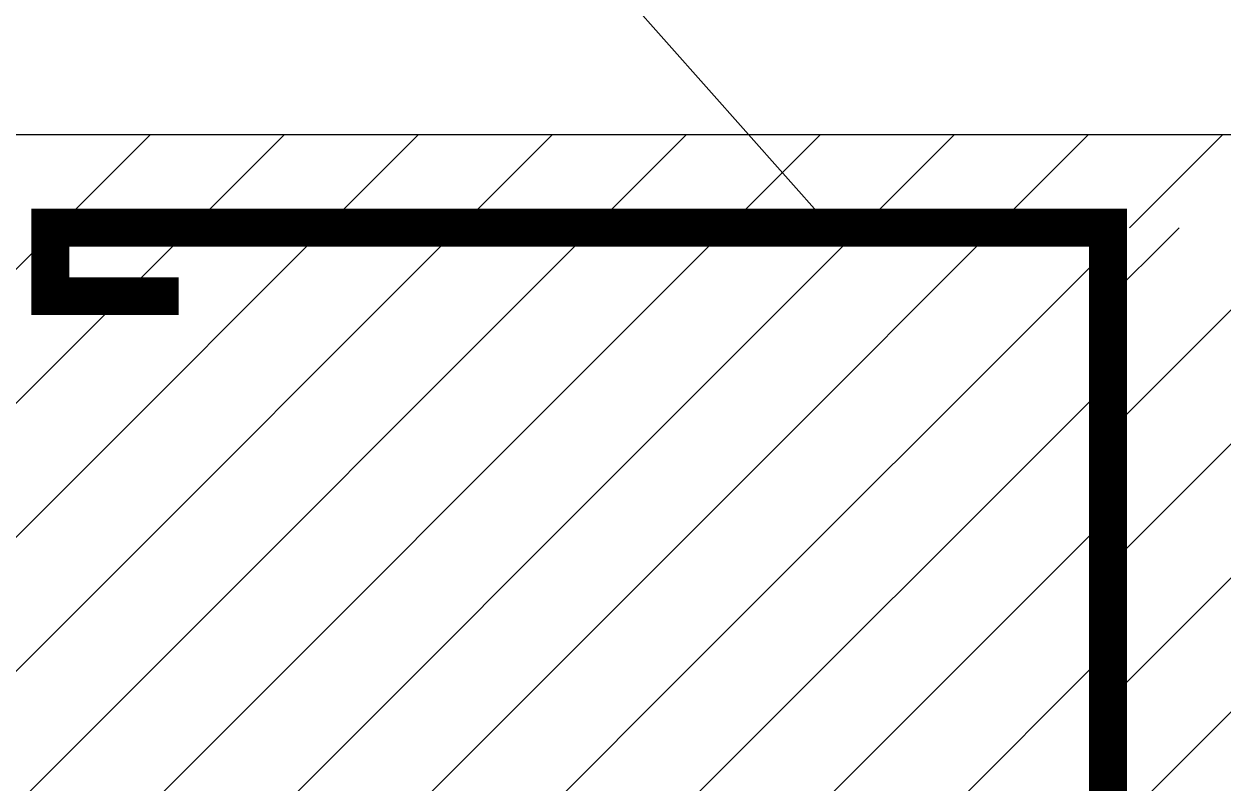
# Model space of a CAD drawing. Extents: x 2303022 to 2899168, y 17226141 to 18257813.
# Drawn here: x 2601536 to 2604211, y 18068276 to 18069968 of the extents above; entities that cross this region are included whole.
import ezdxf

# ---------------------------------------------------------------- set-up
doc = ezdxf.new("R2010")
doc.units = 0
doc.header["$LTSCALE"] = 1000
doc.header["$MEASUREMENT"] = 0

# ---------------------------------------------------------------- blocks, each defined once
blk = doc.blocks.new('Z333')
h = blk.add_hatch()
h.set_pattern_fill('ANSI31', color=256, scale=1000, style=0)
h.set_pattern_definition([(45, (-42632.29, 709125.17), (-88.38835, 88.38835), [])])
h.paths.add_polyline_path([(-238520.2, 652559.1), (-237800.7, 652561.6), (-237800.7, 653635.7), (-238520.2, 653635.7)])
for p, q in [((-240374.7, 655323.3), (-238884.1, 653645)), ((-240973.9, 652558.5), (-239773.9, 653758.5)), ((-240797.1, 652558.5), (-239597.1, 653758.5)), ((-240620.3, 652558.5), (-239420.3, 653758.5)), ((-240443.5, 652558.5), (-239243.5, 653758.5)), ((-240266.7, 652558.5), (-239066.7, 653758.5)), ((-239066.3, 653228.6), (-238536.4, 653758.5)), ((-239066.3, 653405.4), (-238713.2, 653758.5)), ((-239066.3, 653582.2), (-238890, 653758.5)), ((-238482.4, 653635.7), (-238359.6, 653758.5)), ((-238520.2, 652558.5), (-238520.2, 653635.7)), ((-239066.3, 653051.9), (-238520.2, 653597.9)), ((-240090, 652558.5), (-239066.3, 653582.2)), ((-239066.3, 652875.1), (-238520.2, 653421.1)), ((-239913.2, 652558.5), (-239066.3, 653405.4)), ((-239206.1, 652558.5), (-238520.2, 653244.4)), ((-239736.4, 652558.5), (-239066.3, 653228.6)), ((-239028.5, 652559.3), (-238520.2, 653067.6)), ((-239559.6, 652558.5), (-239066.3, 653051.9))]:
    blk.add_line(p, q)
at = {"color": 2}
blk.add_line((-241726.8, 653758.5), (-236603.4, 653758.5), dxfattribs=at)
at = {"const_width": 50}
blk.add_lwpolyline([(-239736.7, 653545.4), (-239906, 653545.4), (-239906, 653635.7), (-238510.9, 653635.7), (-238510.9, 652603.9), (-237964.8, 652609.1), (-237964.8, 653635.7), (-236826.9, 653635.7), (-236826.9, 653570.7), (-236996.3, 653570.7)], dxfattribs=at)

msp = doc.modelspace()

# ---------------------------------------------------------------- block references
at = {"xscale": 1.689999997615814, "yscale": 1.690000001341105, "zscale": 1.69}
msp.add_blockref('Z333', (3007036.2, 16964869.4), dxfattribs=at)

doc.saveas('drawing.dxf')
